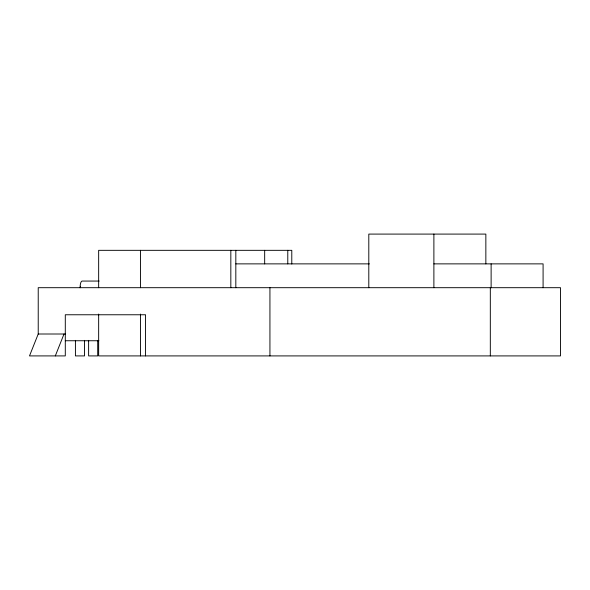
<?xml version="1.0" encoding="UTF-8"?>
<svg xmlns="http://www.w3.org/2000/svg" width="590" height="590" viewBox="0 0 590 590"><rect width="100%" height="100%" fill="white"/><g stroke="black" fill="none" stroke-linecap="round" stroke-linejoin="round"><path stroke-width="0.89" d="M98.655 314.072L98.655 355.91L560.5 355.91L560.5 287.691L38.225 287.691L38.225 334.006L29.5 355.91L65.298 355.91L65.298 314.765L145.553 314.765L145.553 355.91M55.305 355.91L64.022 334.006M235.823 263.87L369.399 263.87M433.886 263.87L543.088 263.87L543.088 287.691M99.157 281.061L82.091 281.061A6.63 2.006 -90 0 0 80.085 287.691M38.225 334.006L65.298 334.006M65.298 340.747L98.869 340.747M491.123 263.87L491.123 287.691M490.32 287.691L490.32 355.91M485.85 263.87L485.85 234.09L368.802 234.09L368.802 287.691M433.886 234.09L433.886 287.691M291.784 264.003L291.784 250.33L98.655 250.33L98.655 287.691M287.78 250.33L287.78 263.87M269.932 287.691L269.932 355.91M264.667 250.33L264.667 263.87M235.823 250.33L235.823 287.691M230.83 250.33L230.83 287.691M140.442 250.33L140.442 287.691M140.442 314.072L140.442 355.91M97.704 340.364L97.704 355.91L88.618 355.91L88.618 340.364M84.517 340.364L84.517 355.91L75.424 355.91L75.424 340.364M80.461 287.691A5.413 1.637 -90 0 1 80.52 286.29"/></g></svg>
